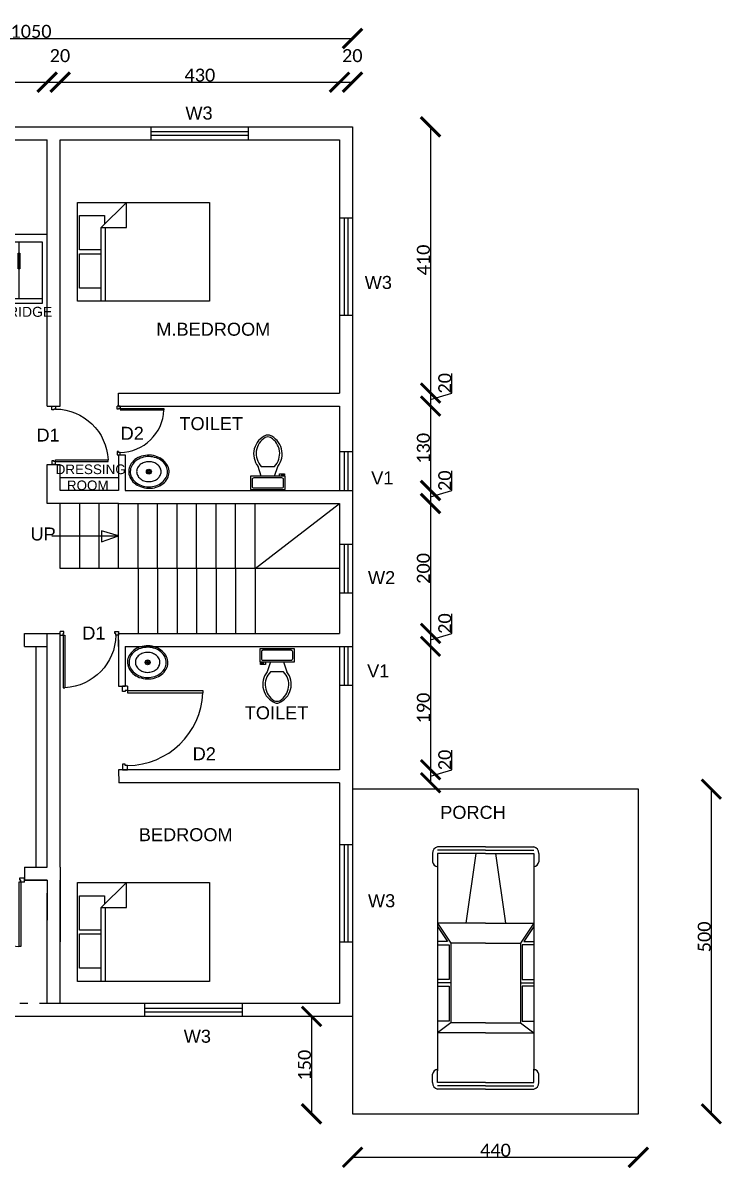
# Model space of a CAD drawing. Header units: centimetres. Extents: x 809 to 2669, y 563 to 2327.
# Drawn here: x 1593 to 2669, y 563 to 2327 of the extents above; entities that cross this region are included whole.
import ezdxf

# ---------------------------------------------------------------- set-up
doc = ezdxf.new("R2010")
doc.units = ezdxf.units.CM
doc.linetypes.add('ACAD_ISO03W100', pattern=[30, 12, -18])
doc.layers.get('0').update_dxf_attribs({"linetype": 'ACAD_ISO03W100'})
for name, color, linetype in [('Dimensions', 1, 'Continuous'), ('Furniture', 53, 'Continuous'), ('SANITARY', 151, 'Continuous'), ('WINDOW', 2, 'Continuous')]:
    doc.layers.add(name, color=color, linetype=linetype)
doc.styles.get("Standard").update_dxf_attribs({"font": 'calibri.ttf', "height": 20})
doc.styles.add('style1', font='arial.ttf', dxfattribs={"height": 20})
doc.dimstyles.new('Copy of ISO-25', dxfattribs={"dimtxt": 20, "dimasz": 30, "dimexe": 1.25, "dimexo": 0.625, "dimtad": 1, "dimtxsty": 'Standard', "dimblk": 'ARCHTICK', "dimcen": 2.5, "dimse1": 1, "dimse2": 1, "dimadec": 0, "dimazin": 0, "dimtfac": 1, "dimtmove": 0, "dimatfit": 3, "dimldrblk": 'ARCHTICK', "dimfxl": 1, "dimarcsym": 0})

# ---------------------------------------------------------------- blocks, each defined once
blk = doc.blocks.new('_ArchTick')
at = {"color": 0, "linetype": 'ByBlock', "const_width": 0.15}
blk.add_lwpolyline([(-0.5, -0.5), (0.5, 0.5)], dxfattribs=at)
blk = doc.blocks.new('*D13')
at = {"layer": 'Defpoints', "color": 0, "lineweight": -2, "transparency": 16777216}
blk.add_line((1050, 2302.6), (2100, 2302.6), dxfattribs=at)
at = {"layer": 'Defpoints', "color": 0, "transparency": 16777216}
for p in [(2100, 2302.6), (1050, 2166.5), (2100, 2166.5)]:
    blk.add_point(p, dxfattribs=at)
at = {"layer": 'Defpoints', "color": 0, "lineweight": -2, "transparency": 16777216, "xscale": 30, "yscale": 30, "zscale": 30, "rotation": 180}
blk.add_blockref('_ArchTick', (1050, 2302.6), dxfattribs=at)
at = {"layer": 'Defpoints', "color": 0, "lineweight": -2, "transparency": 16777216, "xscale": 30, "yscale": 30, "zscale": 30}
blk.add_blockref('_ArchTick', (2100, 2302.6), dxfattribs=at)
at = {"layer": 'Defpoints', "color": 0, "transparency": 16777216, "insert": (1605.1, 2313.5), "char_height": 20, "attachment_point": 5}
blk.add_mtext('1050', dxfattribs=at)
blk = doc.blocks.new('DR_D01')
for p, q in [((-0.45, 0.93), (-0.42, 0.93)), ((-0.45, 0.03), (-0.45, 0.93)), ((-0.42, 0.03), (-0.42, 0.93)), ((-0.5, 0.03), (-0.42, 0.03)), ((-0.5, 0.03), (-0.5, -0.03)), ((-0.45, 0.03), (-0.45, 0)), ((-0.45, 0), (-0.435, 0)), ((-0.435, 0), (-0.435, -0.03)), ((0.435, 0), (0.435, -0.03)), ((0.45, 0), (0.435, 0)), ((0.45, 0.03), (0.45, 0)), ((0.5, 0.03), (0.45, 0.03)), ((0.5, -0.03), (0.5, 0.03)), ((-0.435, -0.03), (-0.5, -0.03)), ((0.435, -0.03), (0.5, -0.03))]:
    blk.add_line(p, q)
blk.add_arc((-0.46, 0.021), 0.91, 0.5915, 87.4664)
blk = doc.blocks.new('Toilet - top')
for p, q in [((9.5, -6), (9.5, -2)), ((-10, -8.5), (-8, -8.5)), ((-10, -9.5), (-10, -8.5)), ((-7, -9.5), (-10, -9.5)), ((-8, -8.5), (-8, -8)), ((-7, -8), (-7, -9.5)), ((-4, -8), (-6, -14)), ((4, -8), (6, -14)), ((4, -14), (-4, -14))]:
    blk.add_line(p, q)
blk.add_lwpolyline([(10.5, -8), (10.5, 0), (-10.5, 0), (-10.5, -8)], close=True)
for points in [[(-9.5, -2), (-9.5, -6)], [(8.5, -1), (-8.5, -1)], [(-8.5, -7), (8.5, -7)]]:
    blk.add_lwpolyline(points)
for centre, radius, start, end in [((-8.62, -1.88), 0.884, 81.8699, 188.1301), ((-8.62, -6.12), 0.884, 171.8699, 278.1301), ((8.62, -1.88), 0.884, 351.8699, 98.1301), ((8.62, -6.12), 0.884, 261.8699, 8.1301), ((3.52, -21.58), 12.17, 141.46911, 247.97143), ((4.2, -21.82), 11.33, 136.36773, 238.94682), ((-3.52, -21.58), 12.17, 292.02843, 38.53071), ((-4.2, -21.82), 11.33, 301.05301, 43.63209), ((0, -27.88), 4, 245.73182, 294.26817), ((0, -29), 4, 254.86053, 285.13947)]:
    blk.add_arc(centre, radius, start, end)
blk = doc.blocks.new('Sink - Oval top')
for p, q in [((-1, 0), (1, 0)), ((0, 1), (0, -1))]:
    blk.add_line(p, q)
at = {"linetype": 'Continuous'}
for points in [[(-12.23, 0.39, 0.117634), (-11.46, -3.36, 0.104469), (-8.88, -6.8, 0.090016), (-5.08, -9.07, 0.08192), (-0.32, -10.02, 0.08192), (4.49, -9.38, 0.090016), (8.42, -7.36, 0.104469), (11.22, -4.09, 0.117634), (12.23, -0.39, 0.117634), (11.46, 3.36, 0.104469), (8.88, 6.8, 0.090016), (5.08, 9.07, 0.08192), (0.32, 10.02, 0.08192), (-4.49, 9.38, 0.090016), (-8.42, 7.36, 0.104469), (-11.22, 4.09, 0.117634)], [(-11.29, 0.16, 0.118622), (-10.52, -3.25, 0.104678), (-8.07, -6.36, 0.089562), (-4.54, -8.37, 0.081185), (-0.13, -9.15, 0.081185), (4.3, -8.49, 0.089562), (7.89, -6.58, 0.104678), (10.42, -3.55, 0.118622), (11.29, -0.16, 0.118622), (10.52, 3.25, 0.104678), (8.07, 6.36, 0.089562), (4.54, 8.37, 0.081185), (0.13, 9.15, 0.081185), (-4.3, 8.49, 0.089562), (-7.89, 6.58, 0.104678), (-10.42, 3.55, 0.118622)], [(-7.42, 0.08, 0.118283), (-6.91, -2.17, 0.104607), (-5.29, -4.21, 0.089718), (-2.97, -5.53, 0.081436), (-0.07, -6.04, 0.081436), (2.84, -5.59, 0.089718), (5.2, -4.33, 0.104607), (6.86, -2.32, 0.118283), (7.42, -0.08, 0.118283), (6.91, 2.17, 0.104607), (5.29, 4.21, 0.089718), (2.97, 5.53, 0.081436), (0.07, 6.04, 0.081436), (-2.84, 5.59, 0.089718), (-5.2, 4.33, 0.104607), (-6.86, 2.32, 0.118283)]]:
    blk.add_lwpolyline(points, format="xyb", close=True, dxfattribs=at)
for radius in [1.5, 1]:
    blk.add_circle((0, 0), radius)
blk = doc.blocks.new('Bed - Queen')
at = {"linetype": 'Continuous'}
for p, q in [((0, -80.00003), (0, 0)), ((0, 0), (59.99999, 0)), ((59.99999, 0), (59.99999, -80.00003)), ((7.99999, -1.2), (28.79998, -1.2)), ((7.99999, -14.4), (7.99999, -1.2)), ((28.79998, -1.2), (28.79998, -14.4)), ((31.19999, -1.2), (51.99999, -1.2)), ((31.19999, -14.4), (31.19999, -1.2)), ((51.99999, -1.2), (51.99999, -16.4)), ((0, -14.4), (44.8, -14.4)), ((44.8, -16.8), (0, -16.8)), ((59.99999, -29.6), (44.8, -14.4)), ((44.8, -14.4), (44.8, -29.6)), ((51.99999, -16.4), (46.79936, -16.4)), ((44.8, -29.6), (59.99999, -29.6)), ((59.99999, -80.00003), (0, -80.00003))]:
    blk.add_line(p, q, dxfattribs=at)
blk = doc.blocks.new('Refrigerator-2 door - 36 in front')
for p, q in [((12, 5), (12, 64)), ((0, 5), (36, 5))]:
    blk.add_line(p, q)
for points in [[(0, 0), (0, 64), (36, 64), (36, 0)], [(11, 36), (11, 52), (13, 52), (13, 36)]]:
    blk.add_lwpolyline(points, close=True)
blk = doc.blocks.new('*D177')
at = {"layer": 'Defpoints', "color": 0, "lineweight": -2, "transparency": 16777216}
blk.add_line((1300, 2235.3), (1630, 2235.3), dxfattribs=at)
at = {"layer": 'Defpoints', "color": 0, "transparency": 16777216}
for p in [(1630, 2235.3), (1300, 2146.5), (1630, 2146.5)]:
    blk.add_point(p, dxfattribs=at)
at = {"layer": 'Defpoints', "color": 0, "lineweight": -2, "transparency": 16777216, "xscale": 30, "yscale": 30, "zscale": 30, "rotation": 180}
blk.add_blockref('_ArchTick', (1300, 2235.3), dxfattribs=at)
at = {"layer": 'Defpoints', "color": 0, "lineweight": -2, "transparency": 16777216, "xscale": 30, "yscale": 30, "zscale": 30}
blk.add_blockref('_ArchTick', (1630, 2235.3), dxfattribs=at)
at = {"layer": 'Defpoints', "color": 0, "transparency": 16777216, "insert": (1465, 2246.1), "char_height": 20, "attachment_point": 5}
blk.add_mtext('330', dxfattribs=at)
blk = doc.blocks.new('*D178')
at = {"layer": 'Defpoints', "color": 0, "lineweight": -2, "transparency": 16777216}
blk.add_line((1630, 2235.3), (1650, 2235.3), dxfattribs=at)
at = {"layer": 'Defpoints', "color": 0, "transparency": 16777216}
for p in [(1650, 2235.3), (1630, 2146.5), (1650, 2146.5)]:
    blk.add_point(p, dxfattribs=at)
at = {"layer": 'Defpoints', "color": 0, "lineweight": -2, "transparency": 16777216, "xscale": 30, "yscale": 30, "zscale": 30, "rotation": 180}
blk.add_blockref('_ArchTick', (1630, 2235.3), dxfattribs=at)
at = {"layer": 'Defpoints', "color": 0, "lineweight": -2, "transparency": 16777216, "xscale": 30, "yscale": 30, "zscale": 30}
blk.add_blockref('_ArchTick', (1650, 2235.3), dxfattribs=at)
at = {"layer": 'Defpoints', "color": 0, "transparency": 16777216, "insert": (1649.6, 2276.1), "char_height": 20, "attachment_point": 5}
blk.add_mtext('20', dxfattribs=at)
blk = doc.blocks.new('*D179')
at = {"layer": 'Defpoints', "color": 0, "lineweight": -2, "transparency": 16777216}
blk.add_line((1650, 2235.3), (2080, 2235.3), dxfattribs=at)
at = {"layer": 'Defpoints', "color": 0, "transparency": 16777216}
for p in [(2080, 2235.3), (1650, 2146.5), (2080, 2146.5)]:
    blk.add_point(p, dxfattribs=at)
at = {"layer": 'Defpoints', "color": 0, "lineweight": -2, "transparency": 16777216, "xscale": 30, "yscale": 30, "zscale": 30, "rotation": 180}
blk.add_blockref('_ArchTick', (1650, 2235.3), dxfattribs=at)
at = {"layer": 'Defpoints', "color": 0, "lineweight": -2, "transparency": 16777216, "xscale": 30, "yscale": 30, "zscale": 30}
blk.add_blockref('_ArchTick', (2080, 2235.3), dxfattribs=at)
at = {"layer": 'Defpoints', "color": 0, "transparency": 16777216, "insert": (1865, 2246.1), "char_height": 20, "attachment_point": 5}
blk.add_mtext('430', dxfattribs=at)
blk = doc.blocks.new('*D180')
at = {"layer": 'Defpoints', "color": 0, "lineweight": -2, "transparency": 16777216}
blk.add_line((2080, 2235.3), (2100, 2235.3), dxfattribs=at)
at = {"layer": 'Defpoints', "color": 0, "transparency": 16777216}
for p in [(2100, 2235.3), (2080, 2146.5), (2100, 2146.5)]:
    blk.add_point(p, dxfattribs=at)
at = {"layer": 'Defpoints', "color": 0, "lineweight": -2, "transparency": 16777216, "xscale": 30, "yscale": 30, "zscale": 30, "rotation": 180}
blk.add_blockref('_ArchTick', (2080, 2235.3), dxfattribs=at)
at = {"layer": 'Defpoints', "color": 0, "lineweight": -2, "transparency": 16777216, "xscale": 30, "yscale": 30, "zscale": 30}
blk.add_blockref('_ArchTick', (2100, 2235.3), dxfattribs=at)
at = {"layer": 'Defpoints', "color": 0, "transparency": 16777216, "insert": (2099.6, 2276.1), "char_height": 20, "attachment_point": 5}
blk.add_mtext('20', dxfattribs=at)
blk = doc.blocks.new('*D182')
at = {"layer": 'Defpoints', "color": 0, "lineweight": -2, "transparency": 16777216}
blk.add_line((2652.2, 1146.5), (2652.2, 646.5), dxfattribs=at)
at = {"layer": 'Defpoints', "color": 0, "transparency": 16777216}
for p in [(2540, 1146.5), (2540, 646.5), (2652.2, 646.5)]:
    blk.add_point(p, dxfattribs=at)
at = {"layer": 'Defpoints', "color": 0, "lineweight": -2, "transparency": 16777216, "xscale": 30, "yscale": 30, "zscale": 30}
for p, rotation in [((2652.2, 1146.5), 90), ((2652.2, 646.5), 270)]:
    blk.add_blockref('_ArchTick', p, dxfattribs=dict(at, rotation=rotation))
at = {"layer": 'Defpoints', "color": 0, "transparency": 16777216, "insert": (2641.4, 919.1), "char_height": 20, "attachment_point": 5, "rotation": 90}
blk.add_mtext('500', dxfattribs=at)
blk = doc.blocks.new('*D183')
at = {"layer": 'Defpoints', "color": 0, "lineweight": -2, "transparency": 16777216}
blk.add_line((2100, 579.6), (2540, 579.6), dxfattribs=at)
at = {"layer": 'Defpoints', "color": 0, "transparency": 16777216}
for p in [(2100, 646.5), (2540, 646.5), (2540, 579.6)]:
    blk.add_point(p, dxfattribs=at)
at = {"layer": 'Defpoints', "color": 0, "lineweight": -2, "transparency": 16777216, "xscale": 30, "yscale": 30, "zscale": 30, "rotation": 180}
blk.add_blockref('_ArchTick', (2100, 579.6), dxfattribs=at)
at = {"layer": 'Defpoints', "color": 0, "lineweight": -2, "transparency": 16777216, "xscale": 30, "yscale": 30, "zscale": 30}
blk.add_blockref('_ArchTick', (2540, 579.6), dxfattribs=at)
at = {"layer": 'Defpoints', "color": 0, "transparency": 16777216, "insert": (2320, 590.5), "char_height": 20, "attachment_point": 5}
blk.add_mtext('440', dxfattribs=at)
blk = doc.blocks.new('*D184')
at = {"layer": 'Defpoints', "color": 0, "lineweight": -2, "transparency": 16777216}
blk.add_line((2036.9, 796.5), (2036.9, 646.5), dxfattribs=at)
at = {"layer": 'Defpoints', "color": 0, "transparency": 16777216}
for p in [(2100, 796.5), (2036.9, 646.5), (2100, 646.5)]:
    blk.add_point(p, dxfattribs=at)
at = {"layer": 'Defpoints', "color": 0, "lineweight": -2, "transparency": 16777216, "xscale": 30, "yscale": 30, "zscale": 30}
for p, rotation in [((2036.9, 796.5), 90), ((2036.9, 646.5), 270)]:
    blk.add_blockref('_ArchTick', p, dxfattribs=dict(at, rotation=rotation))
at = {"layer": 'Defpoints', "color": 0, "transparency": 16777216, "insert": (2026.1, 721.5), "char_height": 20, "attachment_point": 5, "rotation": 90}
blk.add_mtext('150', dxfattribs=at)
blk = doc.blocks.new('*D185')
at = {"layer": 'Defpoints', "color": 0, "lineweight": -2, "transparency": 16777216}
blk.add_line((2220, 2166.5), (2220, 1756.5), dxfattribs=at)
at = {"layer": 'Defpoints', "color": 0, "transparency": 16777216}
for p in [(2100, 2166.5), (2100, 1756.5), (2220, 1756.5)]:
    blk.add_point(p, dxfattribs=at)
at = {"layer": 'Defpoints', "color": 0, "lineweight": -2, "transparency": 16777216, "xscale": 30, "yscale": 30, "zscale": 30}
for p, rotation in [((2220, 2166.5), 90), ((2220, 1756.5), 270)]:
    blk.add_blockref('_ArchTick', p, dxfattribs=dict(at, rotation=rotation))
at = {"layer": 'Defpoints', "color": 0, "transparency": 16777216, "insert": (2209.1, 1961.5), "char_height": 20, "attachment_point": 5, "rotation": 90}
blk.add_mtext('410', dxfattribs=at)
blk = doc.blocks.new('*D186')
at = {"layer": 'Defpoints', "color": 0, "lineweight": -2, "transparency": 16777216}
for p, q in [((2252.9, 1756.4), (2252.9, 1786.7)), ((2220, 1756.5), (2220, 1736.5)), ((2220, 1746.5), (2252.9, 1756.4))]:
    blk.add_line(p, q, dxfattribs=at)
at = {"layer": 'Defpoints', "color": 0, "transparency": 16777216}
for p in [(2100, 1756.5), (2080, 1736.5), (2220, 1736.5)]:
    blk.add_point(p, dxfattribs=at)
at = {"layer": 'Defpoints', "color": 0, "lineweight": -2, "transparency": 16777216, "xscale": 30, "yscale": 30, "zscale": 30}
for p, rotation in [((2220, 1756.5), 90), ((2220, 1736.5), 270)]:
    blk.add_blockref('_ArchTick', p, dxfattribs=dict(at, rotation=rotation))
at = {"layer": 'Defpoints', "color": 0, "transparency": 16777216, "insert": (2242, 1771.6), "char_height": 20, "attachment_point": 5, "rotation": 90}
blk.add_mtext('20', dxfattribs=at)
blk = doc.blocks.new('*D187')
at = {"layer": 'Defpoints', "color": 0, "lineweight": -2, "transparency": 16777216}
blk.add_line((2220, 1736.5), (2220, 1606.5), dxfattribs=at)
at = {"layer": 'Defpoints', "color": 0, "transparency": 16777216}
for p in [(2080, 1736.5), (2080, 1606.5), (2220, 1606.5)]:
    blk.add_point(p, dxfattribs=at)
at = {"layer": 'Defpoints', "color": 0, "lineweight": -2, "transparency": 16777216, "xscale": 30, "yscale": 30, "zscale": 30}
for p, rotation in [((2220, 1736.5), 90), ((2220, 1606.5), 270)]:
    blk.add_blockref('_ArchTick', p, dxfattribs=dict(at, rotation=rotation))
at = {"layer": 'Defpoints', "color": 0, "transparency": 16777216, "insert": (2209.1, 1671.5), "char_height": 20, "attachment_point": 5, "rotation": 90}
blk.add_mtext('130', dxfattribs=at)
blk = doc.blocks.new('*D188')
at = {"layer": 'Defpoints', "color": 0, "lineweight": -2, "transparency": 16777216}
for p, q in [((2252.9, 1606.4), (2252.9, 1636.7)), ((2220, 1606.5), (2220, 1586.5)), ((2220, 1596.5), (2252.9, 1606.4))]:
    blk.add_line(p, q, dxfattribs=at)
at = {"layer": 'Defpoints', "color": 0, "transparency": 16777216}
for p in [(2080, 1606.5), (2080, 1586.5), (2220, 1586.5)]:
    blk.add_point(p, dxfattribs=at)
at = {"layer": 'Defpoints', "color": 0, "lineweight": -2, "transparency": 16777216, "xscale": 30, "yscale": 30, "zscale": 30}
for p, rotation in [((2220, 1606.5), 90), ((2220, 1586.5), 270)]:
    blk.add_blockref('_ArchTick', p, dxfattribs=dict(at, rotation=rotation))
at = {"layer": 'Defpoints', "color": 0, "transparency": 16777216, "insert": (2242, 1621.6), "char_height": 20, "attachment_point": 5, "rotation": 90}
blk.add_mtext('20', dxfattribs=at)
blk = doc.blocks.new('*D189')
at = {"layer": 'Defpoints', "color": 0, "lineweight": -2, "transparency": 16777216}
blk.add_line((2220, 1586.5), (2220, 1386.5), dxfattribs=at)
at = {"layer": 'Defpoints', "color": 0, "transparency": 16777216}
for p in [(2080, 1586.5), (2080, 1386.5), (2220, 1386.5)]:
    blk.add_point(p, dxfattribs=at)
at = {"layer": 'Defpoints', "color": 0, "lineweight": -2, "transparency": 16777216, "xscale": 30, "yscale": 30, "zscale": 30}
for p, rotation in [((2220, 1586.5), 90), ((2220, 1386.5), 270)]:
    blk.add_blockref('_ArchTick', p, dxfattribs=dict(at, rotation=rotation))
at = {"layer": 'Defpoints', "color": 0, "transparency": 16777216, "insert": (2209.1, 1486.5), "char_height": 20, "attachment_point": 5, "rotation": 90}
blk.add_mtext('200', dxfattribs=at)
blk = doc.blocks.new('*D190')
at = {"layer": 'Defpoints', "color": 0, "lineweight": -2, "transparency": 16777216}
for p, q in [((2252.9, 1386.4), (2252.9, 1416.7)), ((2220, 1386.5), (2220, 1366.5)), ((2220, 1376.5), (2252.9, 1386.4))]:
    blk.add_line(p, q, dxfattribs=at)
at = {"layer": 'Defpoints', "color": 0, "transparency": 16777216}
for p in [(2080, 1386.5), (2080, 1366.5), (2220, 1366.5)]:
    blk.add_point(p, dxfattribs=at)
at = {"layer": 'Defpoints', "color": 0, "lineweight": -2, "transparency": 16777216, "xscale": 30, "yscale": 30, "zscale": 30}
for p, rotation in [((2220, 1386.5), 90), ((2220, 1366.5), 270)]:
    blk.add_blockref('_ArchTick', p, dxfattribs=dict(at, rotation=rotation))
at = {"layer": 'Defpoints', "color": 0, "transparency": 16777216, "insert": (2242, 1401.6), "char_height": 20, "attachment_point": 5, "rotation": 90}
blk.add_mtext('20', dxfattribs=at)
blk = doc.blocks.new('*D191')
at = {"layer": 'Defpoints', "color": 0, "lineweight": -2, "transparency": 16777216}
blk.add_line((2220, 1366.5), (2220, 1176.5), dxfattribs=at)
at = {"layer": 'Defpoints', "color": 0, "transparency": 16777216}
for p in [(2080, 1366.5), (2080, 1176.5), (2220, 1176.5)]:
    blk.add_point(p, dxfattribs=at)
at = {"layer": 'Defpoints', "color": 0, "lineweight": -2, "transparency": 16777216, "xscale": 30, "yscale": 30, "zscale": 30}
for p, rotation in [((2220, 1366.5), 90), ((2220, 1176.5), 270)]:
    blk.add_blockref('_ArchTick', p, dxfattribs=dict(at, rotation=rotation))
at = {"layer": 'Defpoints', "color": 0, "transparency": 16777216, "insert": (2209.1, 1271.5), "char_height": 20, "attachment_point": 5, "rotation": 90}
blk.add_mtext('190', dxfattribs=at)
blk = doc.blocks.new('*D192')
at = {"layer": 'Defpoints', "color": 0, "lineweight": -2, "transparency": 16777216}
for p, q in [((2252.9, 1176.4), (2252.9, 1206.7)), ((2220, 1176.5), (2220, 1156.5)), ((2220, 1166.5), (2252.9, 1176.4))]:
    blk.add_line(p, q, dxfattribs=at)
at = {"layer": 'Defpoints', "color": 0, "transparency": 16777216}
for p in [(2080, 1176.5), (2080, 1156.5), (2220, 1156.5)]:
    blk.add_point(p, dxfattribs=at)
at = {"layer": 'Defpoints', "color": 0, "lineweight": -2, "transparency": 16777216, "xscale": 30, "yscale": 30, "zscale": 30}
for p, rotation in [((2220, 1176.5), 90), ((2220, 1156.5), 270)]:
    blk.add_blockref('_ArchTick', p, dxfattribs=dict(at, rotation=rotation))
at = {"layer": 'Defpoints', "color": 0, "transparency": 16777216, "insert": (2242, 1191.6), "char_height": 20, "attachment_point": 5, "rotation": 90}
blk.add_mtext('20', dxfattribs=at)
blk = doc.blocks.new('*U194')
for p, q in [((0.1, -0.41), (0.1, 38.35)), ((2.77, -0.41), (2.77, 38.31)), ((5.44, 42.31), (12.12, 42.31)), ((5.44, -0.41), (5.44, 38.24)), ((5.45, 38.31), (16.12, 38.31)), ((16.12, 38.31), (180.34, 38.31)), ((61.52, -0.41), (61.52, 38.31)), ((61.52, 38.31), (77.54, 27.62)), ((64.19, 38.31), (76.2, 30.29)), ((76.2, 30.29), (76.2, 38.31)), ((78.87, 38.31), (78.87, 28.96)), ((106.91, 28.96), (106.91, 38.31)), ((109.58, 27.62), (109.58, 38.31)), ((112.25, 38.31), (112.25, 28.96)), ((140.29, 28.96), (140.29, 38.31)), ((141.62, 27.62), (149.64, 38.31)), ((149.64, -0.41), (149.64, 38.31)), ((189.69, 38.31), (179.01, 38.31)), ((189.69, 42.31), (183.01, 42.31)), ((189.69, -0.41), (189.69, 38.24)), ((192.36, -0.41), (192.36, 38.31)), ((195.03, -0.41), (195.03, 38.35)), ((78.87, 28.96), (106.91, 28.96)), ((112.25, 28.96), (140.29, 28.96)), ((77.54, 27.62), (141.62, 27.62)), ((77.54, -0.41), (77.54, 27.62)), ((141.62, -0.41), (141.62, 27.62)), ((5.44, 7.6), (61.52, 15.61)), ((0.1, -0.42), (0.1, -39.18)), ((2.77, -0.41), (2.77, -39.13)), ((5.44, -0.42), (5.44, -39.07)), ((5.44, -8.42), (61.52, -16.43)), ((61.52, -0.41), (61.52, -39.13)), ((77.54, -0.41), (77.54, -28.45)), ((141.62, -0.41), (141.62, -28.45)), ((149.64, -0.41), (149.64, -39.13)), ((189.69, -0.42), (189.69, -39.07)), ((192.36, -0.41), (192.36, -39.13)), ((195.03, -0.42), (195.03, -39.18)), ((61.52, -39.13), (77.54, -28.45)), ((64.19, -39.13), (76.2, -31.12)), ((76.2, -31.12), (76.2, -39.13)), ((77.54, -28.45), (141.62, -28.45)), ((78.87, -39.13), (78.87, -29.79)), ((78.87, -29.79), (106.91, -29.79)), ((106.91, -29.79), (106.91, -39.13)), ((109.58, -28.45), (109.58, -39.13)), ((112.25, -29.79), (140.29, -29.79)), ((112.25, -39.13), (112.25, -29.79)), ((140.29, -29.79), (140.29, -39.13)), ((141.62, -28.45), (149.64, -39.13)), ((5.44, -43.14), (12.12, -43.14)), ((5.45, -39.13), (16.12, -39.13)), ((16.12, -39.13), (180.34, -39.13)), ((189.69, -39.13), (179.01, -39.13)), ((189.69, -43.14), (183.01, -43.14))]:
    blk.add_line(p, q)
for centre, radius, start, end in [((5.06, 37.26), 5.06, 85.64554, 168.0943), ((11.45, 37.64), 4.72, 8.13011, 81.86996), ((183.68, 37.64), 4.72, 98.13004, 171.8699), ((190.07, 37.26), 5.06, 11.90574, 94.35446), ((5.06, -38.09), 5.06, 191.9057, 274.3545), ((11.45, -38.46), 4.72, 278.13, 351.8699), ((183.68, -38.46), 4.72, 188.1301, 261.87), ((190.07, -38.09), 5.06, 265.6455, 348.0943)]:
    blk.add_arc(centre, radius, start, end)

msp = doc.modelspace()

# ---------------------------------------------------------------- linework, layer by layer
msp.add_line((1630, 816.506), (1070, 816.506))
at = {"layer": 'Defpoints'}
for p, q in [((1790, 2146.506), (1790, 2166.506)), ((1790, 2159.506), (1940, 2159.506)), ((1790, 2153.506), (1940, 2153.506)), ((1940, 2146.506), (1940, 2166.506)), ((1630, 1736.506), (1630, 2146.506)), ((1650, 1736.506), (1650, 2146.506)), ((2080, 2026.506), (2100, 2026.506)), ((2087, 2026.506), (2087, 1876.506)), ((2093, 2026.506), (2093, 1876.506)), ((2080, 1876.506), (2100, 1876.506)), ((1740, 1736.506), (1740, 1756.506)), ((1740, 1661.506), (1740, 1606.506)), ((1750, 1661.506), (1750, 1606.506)), ((2080, 1666.506), (2100, 1666.506)), ((2087, 1666.506), (2087, 1606.506)), ((2093, 1666.506), (2093, 1606.506)), ((1630, 1586.506), (1630, 1646.506)), ((1650, 1606.506), (1650, 1646.506)), ((1740, 1606.506), (1650, 1606.506)), ((2080, 1606.506), (2100, 1606.506)), ((1740, 1586.506), (1630, 1586.506)), ((1650, 1486.506), (1650, 1586.506)), ((1680, 1486.506), (1680, 1586.506)), ((1710, 1486.506), (1710, 1586.506)), ((1740, 1486.506), (1740, 1586.506)), ((1770, 1486.506), (1770, 1586.506)), ((1800, 1486.506), (1800, 1586.506)), ((1830, 1486.506), (1830, 1586.506)), ((1860, 1486.506), (1860, 1586.506)), ((1890, 1486.506), (1890, 1586.506)), ((1920, 1486.506), (1920, 1586.506)), ((1950, 1486.506), (1950, 1586.506)), ((1950, 1486.506), (2080, 1586.506)), ((1637.343, 1536.533), (1740, 1536.506)), ((1740, 1536.506), (1713.522, 1544.612)), ((1713.522, 1544.612), (1713.522, 1527.642)), ((1713.522, 1527.642), (1740, 1536.506)), ((2080, 1524.006), (2100, 1524.006)), ((2087, 1524.006), (2087, 1449.006)), ((2093, 1524.006), (2093, 1449.006)), ((2080, 1486.506), (1650, 1486.506)), ((1770, 1486.506), (1770, 1386.506)), ((1800, 1486.506), (1800, 1386.506)), ((1830, 1486.506), (1830, 1386.506)), ((1860, 1486.506), (1860, 1386.506)), ((1890, 1486.506), (1890, 1386.506)), ((1920, 1486.506), (1920, 1386.506)), ((1950, 1486.506), (1950, 1386.506)), ((2080, 1449.006), (2100, 1449.006)), ((1630, 1366.506), (1630, 1386.506)), ((1650, 1366.506), (1650, 1386.506)), ((1740, 1366.506), (1740, 1386.506)), ((1740, 1376.506), (1740, 1305.114)), ((1612.5, 1366.506), (1612.5, 1026.506)), ((1750, 1366.506), (1750, 1305.114)), ((2080, 1366.506), (2100, 1366.506)), ((2087, 1366.506), (2087, 1306.506)), ((2093, 1366.506), (2093, 1306.506)), ((1740, 1305.114), (1750, 1305.114)), ((2080, 1306.506), (2100, 1306.506)), ((1740, 1176.506), (1740.016, 1156.506)), ((2080, 1061.506), (2100, 1061.506)), ((2087, 1061.506), (2087, 911.506)), ((2093, 1061.506), (2093, 911.506)), ((1595, 1026.506), (1595, 1006.506)), ((1650, 1026.506), (1650, 911.506)), ((1630, 1006.506), (1595, 1006.506)), ((1630, 1006.506), (1630, 944.636)), ((2080, 911.506), (2100, 911.506)), ((1780, 816.506), (1780, 796.506)), ((1930, 816.506), (1930, 796.506)), ((1930, 816.506), (1930, 796.506)), ((1780, 809.506), (1930, 809.506)), ((1780, 803.506), (1930, 803.506))]:
    msp.add_line(p, q, dxfattribs=at)
at = {"layer": 'Dimensions'}
for p, q in [((1050, 2166.506), (2100, 2166.506)), ((2100, 2166.506), (2100, 796.506)), ((2540, 1146.506), (2100, 1146.506)), ((2540, 646.506), (2540, 1146.506)), ((2100, 796.506), (1050, 796.506)), ((2100, 796.506), (2100, 646.506)), ((2100, 646.506), (2540, 646.506))]:
    msp.add_line(p, q, dxfattribs=at)
at = {"layer": 'Dimensions', "color": 0}
for p, q in [((1300, 2146.506), (1630, 2146.506)), ((1650, 2146.506), (2080, 2146.506)), ((2080, 2146.506), (2080, 1756.506)), ((1740, 1756.506), (2080, 1756.506)), ((1630, 1736.506), (1650, 1736.506)), ((1740, 1736.506), (2080, 1736.506)), ((2080, 1736.506), (2080, 1606.506)), ((1740, 1661.506), (1750, 1661.506)), ((1630, 1646.506), (1650, 1646.506)), ((1750, 1606.506), (2080, 1606.506)), ((1740, 1586.506), (2080, 1586.506)), ((2080, 1586.506), (2080, 1386.506)), ((1595, 1366.506), (1595, 1386.506)), ((1595, 1386.506), (1650, 1386.506)), ((1740, 1386.506), (2080, 1386.506)), ((1595, 1366.506), (1630, 1366.506)), ((1630, 1026.506), (1630, 1366.506)), ((1650, 1026.506), (1650, 1366.506)), ((1750, 1366.506), (2080, 1366.506)), ((2080, 1366.506), (2080, 1176.506)), ((2080, 1176.506), (1740, 1176.506)), ((2080, 1156.506), (1740.016, 1156.506)), ((2080, 1156.506), (2080, 816.506)), ((1595, 1026.506), (1630, 1026.506)), ((1595, 1006.506), (1630, 1006.506)), ((1650, 816.506), (1650, 1006.506)), ((1630, 816.506), (1630, 986.506)), ((2080, 816.506), (1630, 816.506))]:
    msp.add_line(p, q, dxfattribs=at)
at = {"layer": 'Furniture'}
for p, q in [((1567.747, 2001.183), (1630, 2001.183)), ((1650, 1626.506), (1740, 1626.506))]:
    msp.add_line(p, q, dxfattribs=at)

# ---------------------------------------------------------------- block references
at = {"layer": 'Defpoints'}
for name, p, xscale, yscale, zscale, rotation in [('Toilet - top', (1969.73, 1608.011), 2.54, 2.54, 2.54, 180), ('*U194', (2305.682, 1057.909), 1.913846814110475, 1.913846814110475, 1.913846814110475, 270)]:
    msp.add_blockref(name, p, dxfattribs=dict(at, xscale=xscale, yscale=yscale, zscale=zscale, rotation=rotation))
at = {"layer": 'Defpoints', "xscale": 2.54, "yscale": 2.54, "zscale": 2.54}
for name, p in [('Sink - Oval top', (1786.53, 1635.453)), ('Sink - Oval top', (1784.623, 1341.809)), ('Toilet - top', (1983.739, 1362.897))]:
    msp.add_blockref(name, p, dxfattribs=at)
at = {"layer": 'Furniture', "xscale": 2.54, "yscale": 2.54, "zscale": 2.54, "rotation": 90}
for p in [(1676.742, 1897.838), (1676.742, 850.381)]:
    msp.add_blockref('Bed - Queen', p, dxfattribs=at)
at = {"layer": 'SANITARY', "xscale": 1.482847371823886, "yscale": 1.482847371823886, "zscale": 1.482847371823886}
msp.add_blockref('Refrigerator-2 door - 36 in front', (1568.82, 1894.626), dxfattribs=at)
at = {"layer": 'WINDOW'}
for p, xscale, yscale, zscale, rotation in [((1640, 1691.506), -90, 90, 90, 270.0000000000118), ((1740, 1699.006), 75, 75, 75, 270), ((1695, 1386.506), -90, 90, 90, 180.0000000000119), ((1750, 1240.81), 128.6081802379592, 128.6081802379592, 128.6081802379592, 269.9999999999998), ((1540, 1006.506), 110, 110, 110, 180.0000000000119)]:
    msp.add_blockref('DR_D01', p, dxfattribs=dict(at, xscale=xscale, yscale=yscale, zscale=zscale, rotation=rotation))

# ---------------------------------------------------------------- texts
at = {"layer": 'Defpoints', "attachment_point": 1, "style": 'style1'}
for s, insert, char_height in [('W3', (1842.741, 2197.802), 20), ('W3', (2118.73, 1936.927), 20), ('FRIDGE', (1556.71, 1889.331), 15.3626), ('M.BEDROOM', (1797.995, 1864.879), 20), ('D1', (1613.519, 1701.927), 20), ('D2', (1743.018, 1704.59), 20), ('DRESSING\\P\\pxqj;   ROOM', (1643.08, 1646.506), 14.78452), ('V1', (2128.732, 1635.806), 20), ('UP', (1604.363, 1549.523), 20), ('W2', (2123.731, 1482.295), 20), ('D1', (1684.044, 1396.972), 20), ('V1', (2122.486, 1338.765), 20), ('D2', (1853.92, 1211.012), 20), ('PORCH', (2234.979, 1120.81), 20), ('BEDROOM', (1771.031, 1086.466), 20), ('W3', (2123.753, 984.735), 20), ('W3', (1840.197, 776.069), 20)]:
    msp.add_mtext(s, dxfattribs=dict(at, insert=insert, char_height=char_height))
at = {"layer": 'Defpoints', "char_height": 20, "attachment_point": 1, "style": 'style1'}
for insert in [(1833.542, 1719.56), (1934.125, 1274.151)]:
    msp.add_mtext_dynamic_manual_height_columns('TOILET', width=20, gutter_width=100, heights=[0], dxfattribs=dict(at, insert=insert))

# ---------------------------------------------------------------- dimensions: what is measured, and where the dimension line sits
at = {"layer": 'Defpoints'}
dim = msp.add_linear_dim(base=(2100, 2302.596), p1=(1050, 2166.506), p2=(2100, 2166.506), dimstyle='Copy of ISO-25', dxfattribs=at)
dim.commit()
dim.dimension.update_dxf_attribs({"geometry": '*D13', "text_midpoint": (1605.054, 2302.596), "dimtype": 160})
for base, p1, p2, picture, middle in [((1650, 2235.262), (1630, 2146.506), (1650, 2146.506), '*D178', (1649.625, 2276.133)), ((2100, 2235.262), (2080, 2146.506), (2100, 2146.506), '*D180', (2099.625, 2276.133)), ((1630, 2235.262), (1300, 2146.506), (1630, 2146.506), '*D177', (1465, 2246.133)), ((2080, 2235.262), (1650, 2146.506), (2080, 2146.506), '*D179', (1865, 2246.133))]:
    dim = msp.add_linear_dim(base=base, p1=p1, p2=p2, dimstyle='Copy of ISO-25', override={"dimtmove": 1}, dxfattribs=at)
    dim.commit()
    dim.dimension.update_dxf_attribs({"geometry": picture, "text_midpoint": middle})
for base, p1, p2, picture, middle in [((2219.979, 1756.506), (2100, 2166.506), (2100, 1756.506), '*D185', (2209.108, 1961.506)), ((2036.944, 646.506), (2100, 796.506), (2100, 646.506), '*D184', (2026.073, 721.506))]:
    dim = msp.add_linear_dim(base=base, p1=p1, p2=p2, angle=90, dimstyle='Copy of ISO-25', dxfattribs=at)
    dim.commit()
    dim.dimension.update_dxf_attribs({"geometry": picture, "text_midpoint": middle})
for base, p1, p2, picture, middle in [((2219.979, 1736.506), (2100, 1756.506), (2080, 1736.506), '*D186', (2242.034, 1757.008)), ((2219.979, 1606.506), (2080, 1736.506), (2080, 1606.506), '*D187', (2209.108, 1671.506)), ((2219.979, 1586.506), (2080, 1606.506), (2080, 1586.506), '*D188', (2242.034, 1607.008)), ((2219.979, 1386.506), (2080, 1586.506), (2080, 1386.506), '*D189', (2209.108, 1486.506)), ((2219.979, 1366.506), (2080, 1386.506), (2080, 1366.506), '*D190', (2242.034, 1387.008)), ((2219.979, 1176.506), (2080, 1366.506), (2080, 1176.506), '*D191', (2209.108, 1271.506)), ((2219.979, 1156.506), (2080, 1176.506), (2080, 1156.506), '*D192', (2242.034, 1177.008))]:
    dim = msp.add_linear_dim(base=base, p1=p1, p2=p2, angle=90, dimstyle='Copy of ISO-25', override={"dimtmove": 1}, dxfattribs=at)
    dim.commit()
    dim.dimension.update_dxf_attribs({"geometry": picture, "text_midpoint": middle})
dim = msp.add_linear_dim(base=(2652.225, 646.506), p1=(2540, 1146.506), p2=(2540, 646.506), angle=90, dimstyle='Copy of ISO-25', dxfattribs=at)
dim.commit()
dim.dimension.update_dxf_attribs({"geometry": '*D182', "text_midpoint": (2652.225, 919.136), "dimtype": 160})
dim = msp.add_linear_dim(base=(2540, 579.597), p1=(2100, 646.506), p2=(2540, 646.506), dimstyle='Copy of ISO-25', dxfattribs=at)
dim.commit()
dim.dimension.update_dxf_attribs({"geometry": '*D183', "text_midpoint": (2320, 590.468)})

doc.saveas('drawing.dxf')
